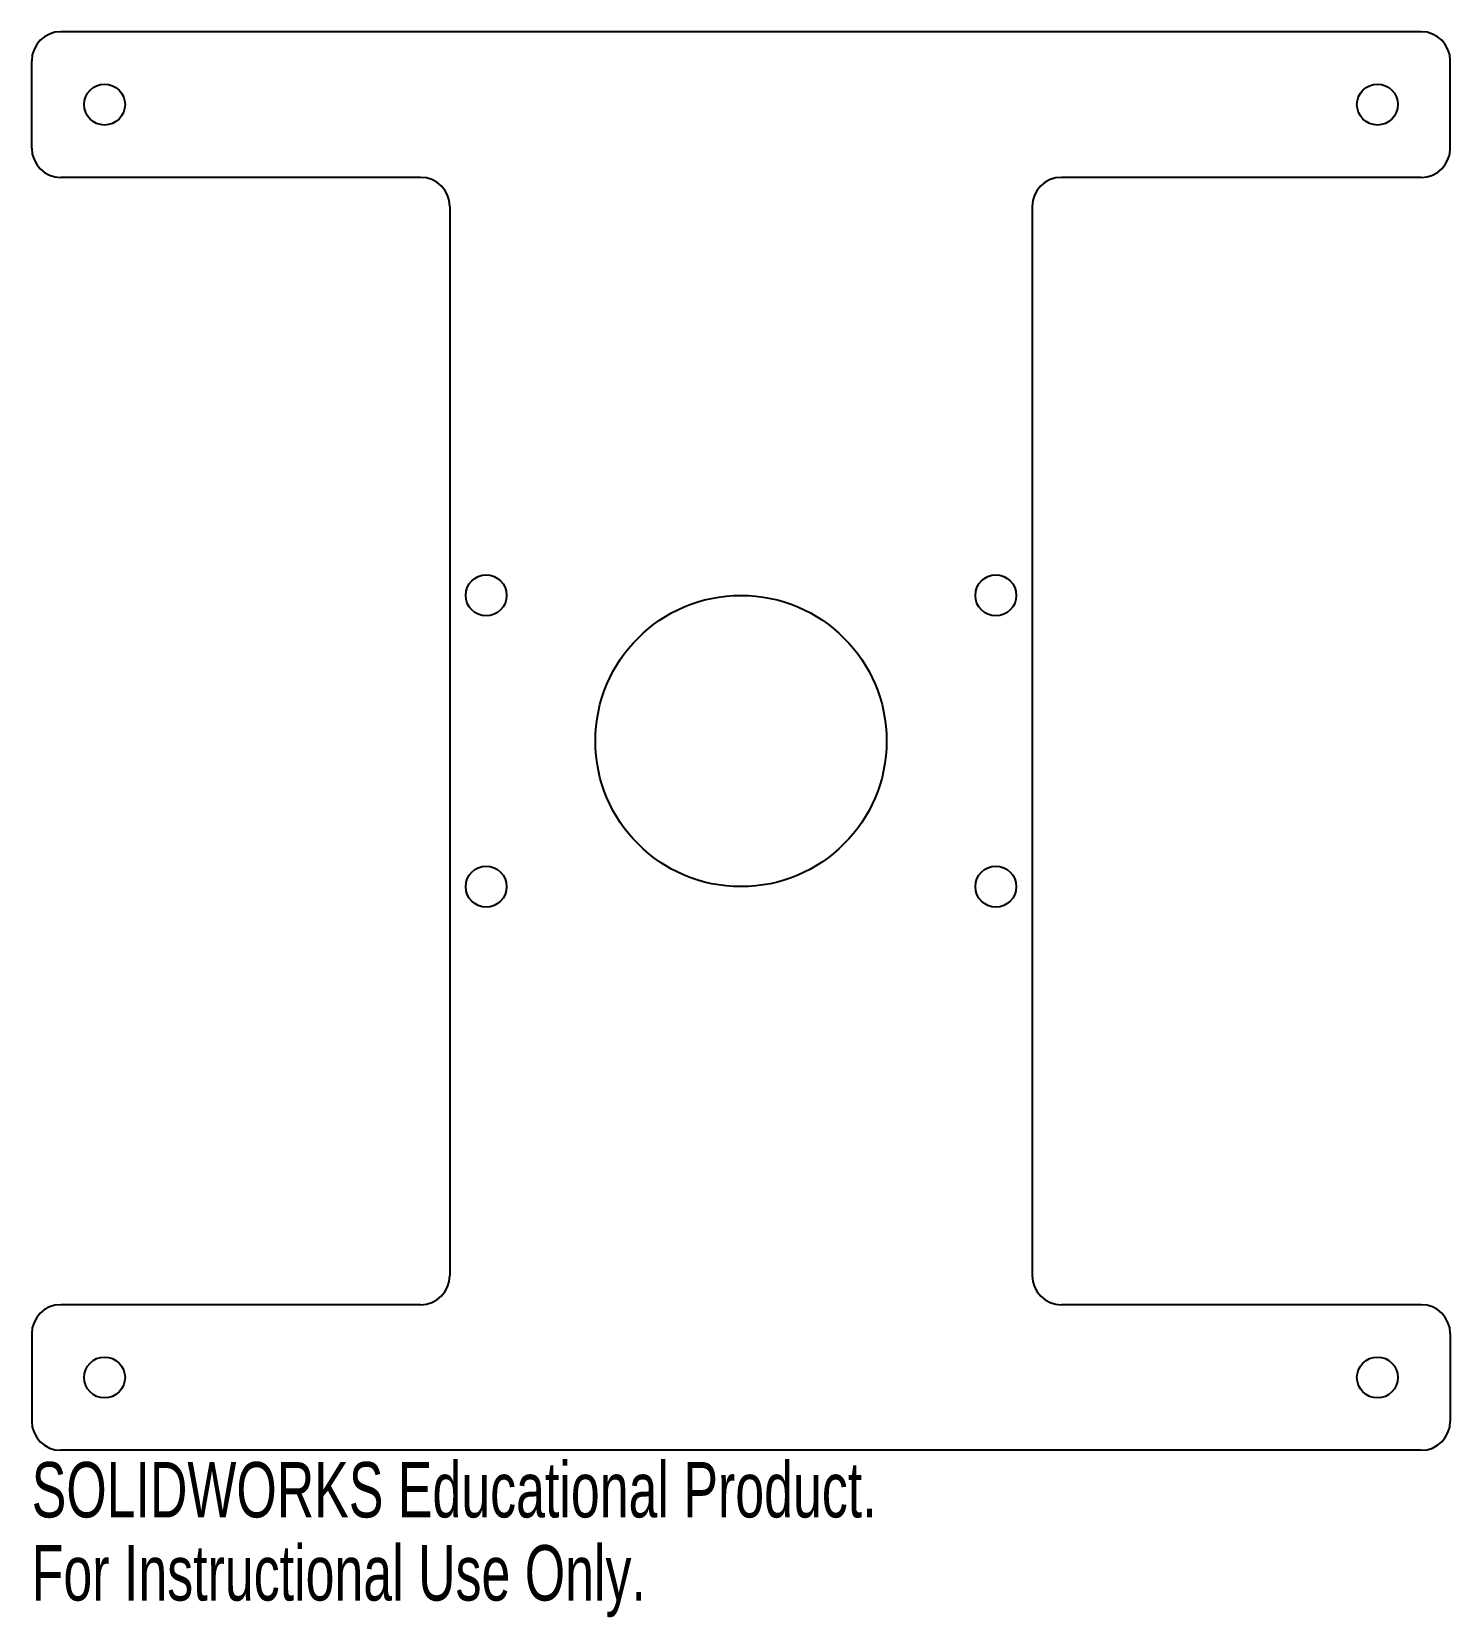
# Model space of a CAD drawing. Header units: inches. Extents: x -2.44 to 2.44, y -3.01 to 2.44.
import ezdxf

# ---------------------------------------------------------------- set-up
doc = ezdxf.new("R2010")
doc.units = ezdxf.units.IN
doc.header["$MEASUREMENT"] = 0
doc.styles.add('SLDTEXTSTYLE0', font='TXT', dxfattribs={"width": 0.7})

msp = doc.modelspace()

# ---------------------------------------------------------------- linework, layer by layer
at = {"color": 7, "linetype": 'Continuous', "lineweight": 25}
for p, q in [((2.3353, 2.4353), (-2.3353, 2.4353)), ((-2.4353, 2.0353), (-2.4353, 2.3353)), ((2.4353, 2.0353), (2.4353, 2.3353)), ((-1.1, 1.9353), (-2.3353, 1.9353)), ((2.3353, 1.9353), (1.1, 1.9353)), ((-1, 1.8353), (-1, -1.8353)), ((1, 1.8353), (1, -1.8353)), ((-1.1, -1.9353), (-2.3353, -1.9353)), ((2.3353, -1.9353), (1.1, -1.9353)), ((-2.4353, -2.0353), (-2.4353, -2.3353)), ((2.4353, -2.0353), (2.4353, -2.3353)), ((2.3353, -2.4353), (-2.3353, -2.4353))]:
    msp.add_line(p, q, dxfattribs=at)
for centre, radius in [((-2.1853, 2.1853), 0.0703), ((2.1853, 2.1853), 0.0703), ((-0.875, 0.5), 0.0703), ((0.875, 0.5), 0.0703), ((0, 0), 0.5), ((-0.875, -0.5), 0.0703), ((0.875, -0.5), 0.0703), ((-2.1853, -2.1853), 0.0703), ((2.1853, -2.1853), 0.0703)]:
    msp.add_circle(centre, radius, dxfattribs=at)
for centre, start, end in [((-2.3353, 2.3353), 90, 180), ((2.3353, 2.3353), 0, 90), ((-2.3353, 2.0353), 180, 270), ((2.3353, 2.0353), 270, 0), ((-1.1, 1.8353), 0, 90), ((1.1, 1.8353), 90, 180), ((-1.1, -1.8353), 270, 0), ((1.1, -1.8353), 180, 270), ((-2.3353, -2.0353), 90, 180), ((2.3353, -2.0353), 0, 90), ((-2.3353, -2.3353), 180, 270), ((2.3353, -2.3353), 270, 0)]:
    msp.add_arc(centre, 0.1, start, end, dxfattribs=at)

# ---------------------------------------------------------------- texts
at = {"color": 7, "linetype": 'Continuous', "char_height": 0.1903, "attachment_point": 1, "style": 'SLDTEXTSTYLE0'}
for s, insert in [('SOLIDWORKS Educational Product.', (-2.4353, -2.4755)), ('For Instructional Use Only.', (-2.4353, -2.7609))]:
    msp.add_mtext(s, dxfattribs=dict(at, insert=insert))

doc.saveas('drawing.dxf')
